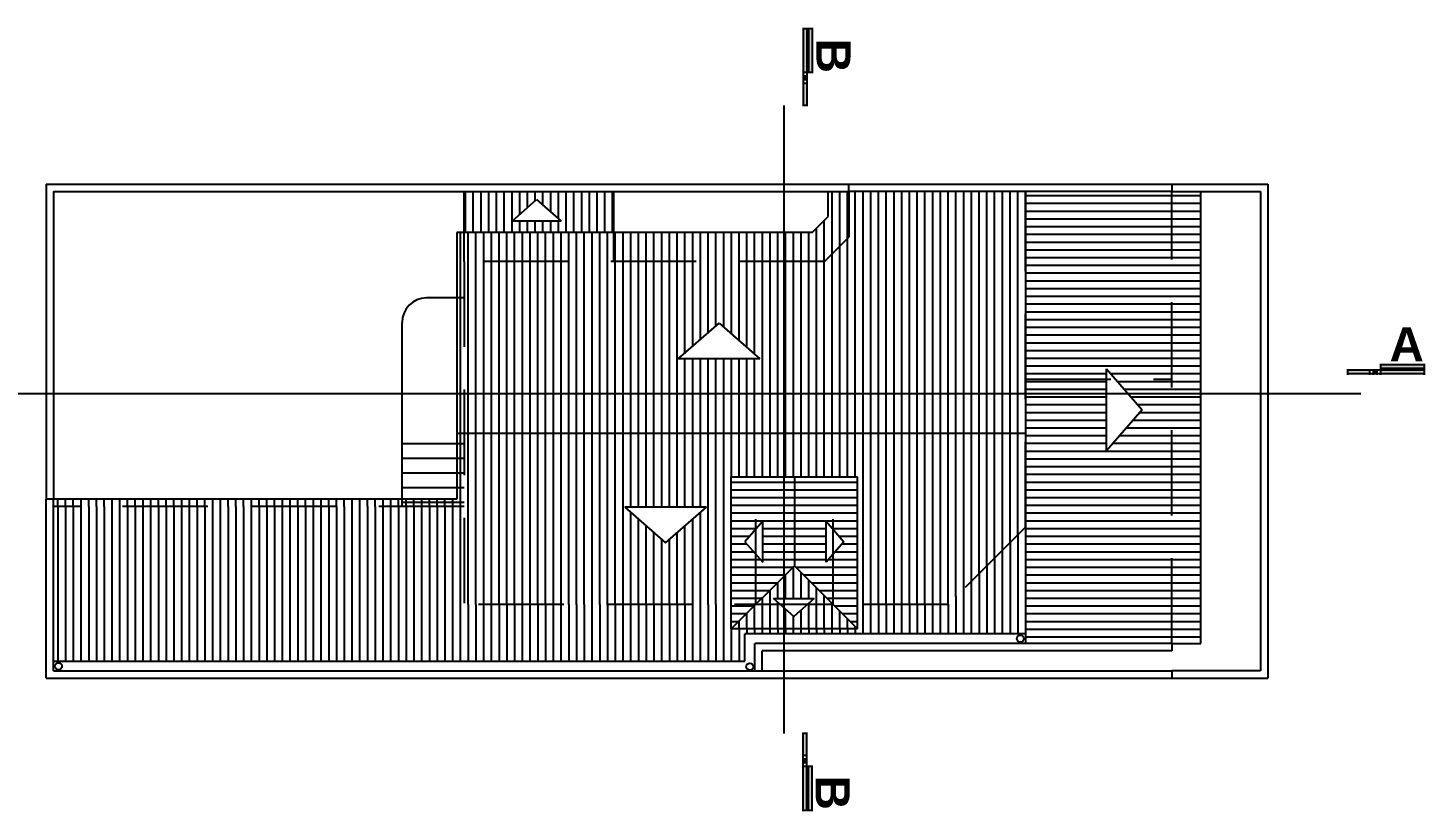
# Model space of a CAD drawing. Extents: x 130 to 509, y 87 to 225.
# Drawn here: x 479.92 to 508.57, y 140.57 to 156.63 of the extents above; entities that cross this region are included whole.
import ezdxf

# ---------------------------------------------------------------- set-up
doc = ezdxf.new("R2010")
doc.units = 0
doc.header["$LTSCALE"] = 7
doc.linetypes.add('ACAD_ISO05W100', pattern=[37.5, 24, -3, 0.5, -3, 0.5, -3, 0.5, -3])
doc.linetypes.add('HIDDEN', pattern=[0.375, 0.25, -0.125])
for name, color, linetype in [('01', 7, 'CONTINUOUS'), ('02', 2, 'CONTINUOUS'), ('03', 3, 'CONTINUOUS'), ('04', 4, 'CONTINUOUS'), ('06', 6, 'CONTINUOUS'), ('20', 2, 'CONTINUOUS'), ('30', 3, 'CONTINUOUS'), ('50', 5, 'CONTINUOUS'), ('CORTE', 5, 'ACAD_ISO05W100'), ('CT', 8, 'CONTINUOUS')]:
    doc.layers.add(name, color=color, linetype=linetype)
doc.styles.add('SANSSERIFBOLD', font='sasb____.pfb')
pattern_1 = [(90, (16.3471, -15.72033), (-0.15875, 3e-17), [])]
pattern_2 = [(0, (16.3471, -15.72033), (6e-17, 0.15875), [])]

# ---------------------------------------------------------------- blocks, each defined once
blk = doc.blocks.new('A$C5EAD5E81')
at = {"layer": '02'}
for p, q in [((0, 0), (0.93, 0.813)), ((0.93, 0.813), (1.86, 0)), ((1.86, 0), (0, 0))]:
    blk.add_line(p, q, dxfattribs=at)
blk = doc.blocks.new('CT')
at = {"layer": 'CT'}
for p, q in [((-2.14, 0.25), (-0.9, 0.25)), ((-2.14, 0.15), (-0.9, 0.15)), ((-2.14, 0.1), (0, 0.1)), ((-2.14, 0), (0, 0)), ((-2.12, 0.27), (-2.12, 0.13)), ((-2.12, 0.12), (-2.12, -0.02)), ((-0.92, 0.27), (-0.92, 0.13)), ((-0.92, 0.12), (-0.92, -0.02)), ((-0.82, 0.12), (-0.82, -0.02)), ((-0.72, 0.12), (-0.72, -0.02)), ((-0.62, 0.12), (-0.62, -0.02)), ((-0.02, 0.12), (-0.02, -0.02))]:
    blk.add_line(p, q, dxfattribs=at)
for points in [[(-2.12, 0.15), (-0.92, 0.15), (-2.12, 0.25), (-0.92, 0.25)], [(-2.12, 0), (-0.92, 0), (-2.12, 0.1), (-0.92, 0.1)], [(-0.82, 0), (-0.72, 0), (-0.82, 0.1), (-0.72, 0.1)], [(-0.62, 0), (-0.02, 0), (-0.62, 0.1), (-0.02, 0.1)]]:
    blk.add_solid(points, dxfattribs=at)
blk = doc.blocks.new('A$C1A152EBB')
at = {"layer": 'CORTE'}
blk.add_line((0, 14.468), (0, 1.59), dxfattribs=at)
at = {"layer": 'CORTE', "yscale": 0.75, "zscale": 0.75, "rotation": 270}
for p, xscale in [((0.392, 14.453), 0.75), ((0.392, 1.605), -0.75)]:
    blk.add_blockref('CT', p, dxfattribs=dict(at, xscale=xscale))
at = {"layer": 'CORTE', "color": 4, "style": 'SANSSERIFBOLD'}
for p in [(0.665, 15.839), (0.648, 0.729)]:
    blk.add_text('B', height=0.7, rotation=270, dxfattribs=at).set_placement(p)

msp = doc.modelspace()

# ---------------------------------------------------------------- hatches: boundary and pattern name
at = {"layer": '01'}
h = msp.add_hatch(dxfattribs=at)
h.set_pattern_fill('ANSI31', color=256, scale=0.05, angle=45, style=0)
h.set_pattern_definition(pattern_1)
h.paths.add_polyline_path([(488.861, 151.835), (488.861, 149.128), (500.371, 149.128), (500.371, 153.275), (496.749, 153.275), (496.749, 152.335), (496.249, 151.835)])
h.paths.add_polyline_path([(493.253, 149.842), (494.09, 150.573), (494.927, 149.842)], flags=16)
h.paths.add_polyline_path([(491.931, 151.835), (491.931, 152.435), (488.861, 152.435), (488.861, 151.835)], flags=17)
h.paths.add_polyline_path([(496.249, 151.835), (496.749, 152.335), (496.749, 153.275), (496.325, 153.275), (496.325, 152.759), (496, 152.435), (491.931, 152.435), (491.931, 151.835)], flags=16)
h.paths.add_polyline_path([(488.711, 149.128), (488.861, 149.128), (488.861, 151.09), (488.711, 151.09)])
h.paths.add_polyline_path([(488.711, 151.09), (488.861, 151.09), (488.861, 151.835), (488.861, 152.435), (488.711, 152.435)])
h.paths.add_polyline_path([(488.861, 149.128), (488.861, 148.32), (500.371, 148.32), (500.371, 149.128)])
h.paths.add_polyline_path([(488.711, 148.32), (488.861, 148.32), (488.861, 149.128), (488.711, 149.128)])
h = msp.add_hatch(dxfattribs=at)
h.set_pattern_fill('ANSI31', color=256, scale=0.05, angle=45, style=0)
h.set_pattern_definition([(90, (101.38307, -15.72033), (-0.15875, 3e-17), [])])
h.paths.add_polyline_path([(488.861, 153.275), (488.861, 152.435), (491.931, 152.435), (491.931, 153.275)])
h.paths.add_polyline_path([(490.853, 152.667), (489.846, 152.667), (490.35, 153.107)], flags=16)
h = msp.add_hatch(dxfattribs=at)
h.set_pattern_fill('ANSI31', color=256, scale=0.05, angle=315, style=0)
h.set_pattern_definition(pattern_2)
h.paths.add_polyline_path([(500.371, 153.275), (500.371, 149.425), (502.035, 149.425), (502.035, 149.634), (502.218, 149.425), (503.371, 149.425), (503.371, 153.275)])
h.paths.add_polyline_path([(500.371, 149.128), (500.371, 146.393), (500.371, 144.005), (503.371, 144.005), (503.371, 149.128), (502.477, 149.128), (502.767, 148.797), (502.035, 147.959), (502.035, 149.128)])
h.paths.add_polyline_path([(500.371, 149.425), (500.371, 149.128), (502.035, 149.128), (502.035, 149.425)])
h.paths.add_polyline_path([(503.371, 149.128), (503.371, 149.425), (502.218, 149.425), (502.477, 149.128)])
h = msp.add_hatch(dxfattribs=at)
h.set_pattern_fill('ANSI31', color=256, scale=0.05, angle=315, style=0)
h.set_pattern_definition(pattern_2)
h.paths.add_polyline_path([(503.371, 149.128), (503.971, 149.128), (503.971, 153.275), (503.371, 153.275)])
h.paths.add_polyline_path([(503.971, 149.128), (503.371, 149.128), (503.371, 144.005), (503.971, 144.005)])
h = msp.add_hatch(dxfattribs=at)
h.set_pattern_fill('ANSI31', color=256, scale=0.05, angle=45, style=0)
h.set_pattern_definition(pattern_1)
h.paths.add_polyline_path([(494.341, 147.425), (496.931, 147.425), (496.931, 144.805), (498.783, 144.805), (500.371, 146.393), (500.371, 148.32), (488.861, 148.32), (488.861, 144.805), (494.341, 144.805)])
h.paths.add_polyline_path([(492.157, 146.798), (493.832, 146.798), (492.994, 146.067)], flags=16)
h.paths.add_polyline_path([(488.861, 148.32), (488.711, 148.32), (488.711, 148.105), (488.861, 148.105)])
h.paths.add_polyline_path([(488.861, 148.105), (488.711, 148.105), (488.711, 147.805), (488.861, 147.805)])
h.paths.add_polyline_path([(488.861, 147.805), (488.711, 147.805), (488.711, 147.505), (488.861, 147.505)])
h.paths.add_polyline_path([(488.861, 147.505), (488.711, 147.505), (488.711, 147.205), (488.861, 147.205)])
h.paths.add_polyline_path([(488.861, 147.205), (488.711, 147.205), (488.711, 146.965), (487.591, 146.965), (487.591, 146.905), (488.861, 146.905)])
h.paths.add_polyline_path([(488.861, 146.905), (487.591, 146.905), (487.591, 146.815), (488.861, 146.815)])
h = msp.add_hatch(dxfattribs=at)
h.set_pattern_fill('ANSI31', color=256, scale=0.05, angle=315, style=0)
h.set_pattern_definition(pattern_2)
h.paths.add_polyline_path([(495.636, 147.425), (494.841, 147.425), (494.841, 146.345), (494.986, 146.511), (494.986, 145.674), (494.841, 145.84), (494.841, 144.805), (495.636, 145.6)])
h.paths.add_polyline_path([(494.62, 146.093), (494.841, 146.345), (494.841, 147.425), (494.341, 147.425), (494.341, 144.805), (494.841, 144.805), (494.841, 145.84)])
h.paths.add_polyline_path([(494.841, 144.805), (494.341, 144.805), (494.341, 144.305)])
h.paths.add_polyline_path([(496.931, 144.805), (496.431, 144.805), (496.931, 144.305)])
h = msp.add_hatch(dxfattribs=at)
h.set_pattern_fill('ANSI31', color=256, scale=0.05, angle=315, style=0)
h.set_pattern_definition(pattern_2)
h.paths.add_polyline_path([(496.286, 146.511), (496.431, 146.345), (496.431, 147.425), (495.636, 147.425), (495.636, 145.6), (496.431, 144.805), (496.431, 145.84), (496.286, 145.674)])
h.paths.add_polyline_path([(496.431, 144.805), (496.931, 144.805), (496.931, 147.425), (496.431, 147.425), (496.431, 146.345), (496.651, 146.093), (496.431, 145.84)])
h = msp.add_hatch(dxfattribs=at)
h.set_pattern_fill('ANSI31', color=256, scale=0.05, angle=45, style=0)
h.set_pattern_definition(pattern_1)
h.paths.add_polyline_path([(487.591, 146.965), (480.441, 146.965), (480.441, 146.815), (487.591, 146.815)])
h = msp.add_hatch(dxfattribs=at)
h.set_pattern_fill('ANSI31', color=256, scale=0.05, angle=45, style=0)
h.paths.add_polyline_path([(494.341, 144.805), (488.861, 144.805), (488.861, 146.815), (480.441, 146.815), (480.441, 143.645), (494.621, 143.645), (494.621, 144.205), (500.371, 144.205), (500.371, 146.393), (498.783, 144.805), (496.931, 144.805), (496.931, 144.305), (494.341, 144.305)])
h = msp.add_hatch(dxfattribs=at)
h.set_pattern_fill('ANSI31', color=256, scale=0.05, angle=45, style=0)
h.set_pattern_definition(pattern_1)
h.paths.add_polyline_path([(496.431, 144.805), (495.902, 144.805), (495.624, 144.562), (495.346, 144.805), (494.841, 144.805), (494.341, 144.305), (496.931, 144.305)])
h.paths.add_polyline_path([(495.636, 145.6), (494.841, 144.805), (495.346, 144.805), (495.205, 144.928), (496.042, 144.928), (495.902, 144.805), (496.431, 144.805)])

# ---------------------------------------------------------------- linework, layer by layer
at = {"layer": '02'}
for p, q in [((488.861, 151.835), (488.861, 153.275)), ((491.931, 151.835), (491.931, 153.275)), ((488.861, 151.09), (488.091, 151.09)), ((487.591, 148.105), (487.591, 150.59))]:
    msp.add_line(p, q, dxfattribs=at)
msp.add_arc((488.091, 150.59), 0.5, 90, 180, dxfattribs=at)
at = {"layer": '03', "linetype": 'HIDDEN'}
for p, q in [((496.749, 153.275), (496.749, 152.335)), ((500.371, 146.393), (500.371, 153.275)), ((503.371, 144.005), (503.371, 153.275)), ((496.249, 151.835), (496.749, 152.335)), ((488.861, 151.835), (488.861, 144.805)), ((496.249, 151.835), (488.861, 151.835)), ((500.371, 149.425), (503.371, 149.425)), ((488.861, 146.815), (480.441, 146.815)), ((500.371, 146.393), (498.783, 144.805)), ((498.783, 144.805), (488.861, 144.805))]:
    msp.add_line(p, q, dxfattribs=at)
at = {"layer": '04'}
for p, q in [((496.325, 152.759), (496.325, 153.275)), ((500.371, 153.275), (500.371, 144.005)), ((503.971, 144.005), (503.971, 153.275)), ((496, 152.435), (496.325, 152.759)), ((488.711, 152.435), (488.711, 146.965)), ((496, 152.435), (488.711, 152.435)), ((493.253, 149.842), (494.09, 150.573)), ((494.09, 150.573), (494.927, 149.842)), ((494.927, 149.842), (493.253, 149.842)), ((502.035, 149.634), (502.767, 148.797)), ((502.035, 147.959), (502.035, 149.634)), ((502.767, 148.797), (502.035, 147.959)), ((488.711, 146.965), (480.441, 146.965)), ((492.157, 146.798), (492.994, 146.067)), ((493.832, 146.798), (492.157, 146.798)), ((492.994, 146.067), (493.832, 146.798)), ((503.371, 144.005), (503.971, 144.005))]:
    msp.add_line(p, q, dxfattribs=at)
at = {"layer": '06'}
for p, q in [((488.711, 148.32), (500.371, 148.32)), ((495.636, 147.425), (495.636, 145.6)), ((494.341, 144.305), (495.636, 145.6)), ((496.931, 144.305), (495.636, 145.6))]:
    msp.add_line(p, q, dxfattribs=at)
at = {"layer": '20'}
for p, q in [((487.591, 146.815), (487.591, 148.105)), ((487.591, 148.105), (488.861, 148.105)), ((487.591, 148.105), (488.861, 148.105)), ((487.591, 147.805), (488.861, 147.805)), ((487.591, 147.505), (488.861, 147.505)), ((487.591, 147.205), (488.861, 147.205)), ((487.591, 146.905), (488.861, 146.905))]:
    msp.add_line(p, q, dxfattribs=at)
at = {"layer": '30'}
for p, q in [((480.291, 153.425), (496.749, 153.425)), ((480.291, 153.425), (480.291, 146.965)), ((480.441, 153.275), (496.749, 153.275)), ((480.441, 153.275), (480.441, 146.965)), ((503.371, 153.425), (505.341, 153.425)), ((503.371, 153.275), (505.191, 153.275)), ((505.191, 153.275), (505.191, 143.445)), ((505.341, 153.425), (505.341, 143.295)), ((500.371, 144.205), (494.621, 144.205)), ((494.621, 143.645), (494.621, 144.205)), ((480.441, 143.645), (494.621, 143.645)), ((505.191, 143.445), (503.371, 143.445)), ((503.371, 143.295), (505.341, 143.295))]:
    msp.add_line(p, q, dxfattribs=at)
for centre in [(500.267, 144.102), (480.545, 143.538), (494.72, 143.529)]:
    msp.add_circle(centre, 0.0716, dxfattribs=at)
at = {"layer": '50'}
for p, q in [((496.749, 153.425), (503.371, 153.425)), ((496.749, 153.275), (496.749, 153.425)), ((500.371, 153.275), (496.749, 153.275)), ((503.371, 153.275), (500.371, 153.275)), ((503.371, 153.425), (503.371, 153.275)), ((494.341, 144.305), (494.341, 147.425)), ((494.341, 147.425), (496.931, 147.425)), ((496.931, 144.305), (496.931, 147.425)), ((480.291, 143.295), (480.291, 146.965)), ((480.441, 146.965), (480.291, 146.965)), ((480.441, 143.445), (480.441, 146.965)), ((494.986, 146.511), (494.62, 146.093)), ((494.986, 145.674), (494.986, 146.511)), ((496.286, 145.674), (496.286, 146.511)), ((496.286, 146.511), (496.651, 146.093)), ((494.62, 146.093), (494.986, 145.674)), ((496.651, 146.093), (496.286, 145.674)), ((495.624, 144.562), (495.205, 144.928)), ((495.205, 144.928), (496.042, 144.928)), ((496.042, 144.928), (495.624, 144.562)), ((496.931, 144.305), (494.341, 144.305)), ((503.371, 144.005), (494.821, 144.005)), ((494.821, 143.445), (494.821, 144.005)), ((503.371, 143.855), (494.971, 143.855)), ((494.971, 143.445), (494.971, 143.855)), ((503.371, 144.005), (503.371, 143.855)), ((480.291, 143.295), (503.371, 143.295)), ((480.441, 143.445), (503.371, 143.445)), ((503.371, 143.445), (503.371, 143.295))]:
    msp.add_line(p, q, dxfattribs=at)
at = {"layer": '50', "linetype": 'HIDDEN'}
for p, q in [((494.841, 144.805), (494.841, 147.425)), ((494.841, 147.425), (496.431, 147.425)), ((496.431, 144.805), (496.431, 147.425)), ((496.431, 144.805), (494.841, 144.805))]:
    msp.add_line(p, q, dxfattribs=at)
at = {"layer": 'CORTE'}
msp.add_line((479.532, 149.128), (507.252, 149.128), dxfattribs=at)

# ---------------------------------------------------------------- block references
at = {"layer": '01'}
msp.add_blockref('A$C1A152EBB', (495.421, 140.569), dxfattribs=at)
at = {"layer": '02', "xscale": 0.5410850781230703, "yscale": 0.5410850781230703, "zscale": 0.5410850781230703}
msp.add_blockref('A$C5EAD5E81', (489.846, 152.667), dxfattribs=at)
at = {"layer": 'CORTE', "xscale": -0.75, "yscale": 0.75, "zscale": 0.75}
msp.add_blockref('CT', (506.961, 149.532), dxfattribs=at)

# ---------------------------------------------------------------- texts
at = {"layer": 'CORTE', "color": 4, "style": 'SANSSERIFBOLD'}
msp.add_text('A', height=0.7, dxfattribs=at).set_placement((507.837, 149.788))

doc.saveas('drawing.dxf')
